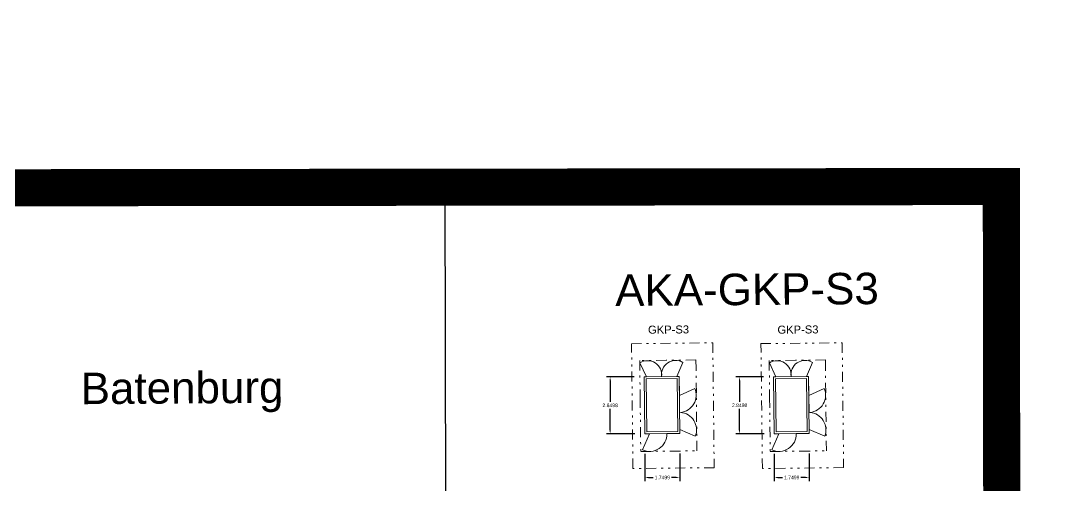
# Model space of a CAD drawing. Header units: metres. Extents: x 342 to 10732, y 11 to 2199.
# Drawn here: x 576.8 to 629.1, y 187.3 to 210.5 of the extents above; entities that cross this region are included whole.
import ezdxf

# ---------------------------------------------------------------- set-up
doc = ezdxf.new("R2010")
doc.units = ezdxf.units.M
doc.linetypes.add('DASHED', pattern=[0.75, 0.5, -0.25])
doc.linetypes.add('DIVIDE', pattern=[1.25, 0.5, -0.25, 0, -0.25, 0, -0.25])
doc.layers.get('Defpoints').update_dxf_attribs({"lineweight": 5})
doc.layers.add('01 - Station', color=7, linetype='Continuous')
for name, color, linetype, lineweight in [('Aansluiting LS K09', 104, 'DASHED', 0), ('AKA', 7, 'Continuous', 0), ('DEUR', 253, 'Continuous', 0)]:
    doc.layers.add(name, color=color, linetype=linetype, lineweight=lineweight)
doc.styles.get("Standard").update_dxf_attribs({"font": 'arial.ttf'})
doc.styles.add('TM-0.5', font='', dxfattribs={"height": 0.5})
doc.styles.get('TM-0.5').set_extended_font_data('Arial Nova Light')
doc.dimstyles.get("Standard").update_dxf_attribs({"dimtxt": 0.18, "dimasz": 0.18, "dimexe": 0.18, "dimexo": 0.0625, "dimgap": 0.09, "dimtad": 0, "dimtih": 1, "dimtoh": 1, "dimdec": 4, "dimzin": 0, "dimdsep": 46, "dimtxsty": 'Standard', "dimcen": 0.09, "dimadec": 0, "dimazin": 0, "dimtfac": 1, "dimtdec": 4, "dimtofl": 0, "dimtmove": 0, "dimatfit": 3, "dimfxl": 1, "dimtolj": 1, "dimtzin": 0, "dimarcsym": 0})

# ---------------------------------------------------------------- blocks, each defined once
blk = doc.blocks.new('*D144')
at = {"color": 0, "lineweight": -2, "transparency": 16777216}
for p, q in [((614.483, 188.856), (614.483, 187.497)), ((616.233, 188.875), (616.233, 187.497)), ((614.663, 187.677), (614.902, 187.677)), ((616.053, 187.677), (615.813, 187.677))]:
    blk.add_line(p, q, dxfattribs=at)
at = {"color": 0, "transparency": 16777216}
for points in [[(614.663, 187.707), (614.663, 187.647), (614.483, 187.677)], [(616.053, 187.707), (616.053, 187.647), (616.233, 187.677)]]:
    blk.add_solid(points, dxfattribs=at)
at = {"layer": 'Defpoints', "color": 0, "transparency": 16777216}
for p in [(614.483, 189.856), (616.233, 189.875), (616.233, 187.677)]:
    blk.add_point(p, dxfattribs=at)
at = {"color": 0, "transparency": 16777216, "insert": (615.358, 187.677), "char_height": 0.18, "attachment_point": 5}
blk.add_mtext('\\A1;1.7499', dxfattribs=at)
blk = doc.blocks.new('*D145')
at = {"color": 0, "lineweight": -2, "transparency": 16777216}
for p, q in [((613.951, 192.706), (612.573, 192.706)), ((612.753, 192.526), (612.753, 191.463)), ((612.753, 190.036), (612.753, 191.099)), ((613.983, 189.856), (612.573, 189.856))]:
    blk.add_line(p, q, dxfattribs=at)
at = {"color": 0, "transparency": 16777216}
for points in [[(612.723, 192.526), (612.783, 192.526), (612.753, 192.706)], [(612.723, 190.036), (612.783, 190.036), (612.753, 189.856)]]:
    blk.add_solid(points, dxfattribs=at)
at = {"layer": 'Defpoints', "color": 0, "transparency": 16777216}
for p in [(612.753, 192.706), (614.451, 192.706), (614.483, 189.856)]:
    blk.add_point(p, dxfattribs=at)
at = {"color": 0, "transparency": 16777216, "insert": (612.753, 191.281), "char_height": 0.18, "attachment_point": 5}
blk.add_mtext('\\A1;2.8498', dxfattribs=at)
blk = doc.blocks.new('*D139')
at = {"layer": '01 - Station', "color": 0, "lineweight": -2, "transparency": 16777216}
for p, q in [((586.634, 172.628), (586.634, 173.385)), ((586.814, 173.205), (588.24, 173.205)), ((590.376, 173.205), (588.876, 173.205)), ((590.556, 172.628), (590.556, 173.385))]:
    blk.add_line(p, q, dxfattribs=at)
at = {"layer": '01 - Station', "color": 0, "transparency": 16777216}
for points in [[(586.814, 173.235), (586.814, 173.175), (586.634, 173.205)], [(590.376, 173.235), (590.376, 173.175), (590.556, 173.205)]]:
    blk.add_solid(points, dxfattribs=at)
at = {"layer": 'Defpoints', "color": 0, "transparency": 16777216}
for p in [(590.556, 173.205), (586.634, 172.566), (590.556, 172.566)]:
    blk.add_point(p, dxfattribs=at)
at = {"layer": '01 - Station', "color": 0, "transparency": 16777216, "insert": (588.558, 173.205), "char_height": 25, "attachment_point": 5}
blk.add_mtext('\\A1;{\\H0.0044x;\\P3.9220}', dxfattribs=at)
blk = doc.blocks.new('*D151')
at = {"color": 0, "lineweight": -2, "transparency": 16777216}
for p, q in [((608.014, 188.856), (608.014, 187.496)), ((609.764, 188.875), (609.764, 187.496)), ((608.194, 187.676), (608.434, 187.676)), ((609.584, 187.676), (609.344, 187.676))]:
    blk.add_line(p, q, dxfattribs=at)
at = {"color": 0, "transparency": 16777216}
for points in [[(608.194, 187.706), (608.194, 187.646), (608.014, 187.676)], [(609.584, 187.706), (609.584, 187.646), (609.764, 187.676)]]:
    blk.add_solid(points, dxfattribs=at)
at = {"layer": 'Defpoints', "color": 0, "transparency": 16777216}
for p in [(608.014, 189.856), (609.764, 189.875), (609.764, 187.676)]:
    blk.add_point(p, dxfattribs=at)
at = {"color": 0, "transparency": 16777216, "insert": (608.889, 187.676), "char_height": 0.18, "attachment_point": 5}
blk.add_mtext('\\A1;1.7499', dxfattribs=at)
blk = doc.blocks.new('*D152')
at = {"color": 0, "lineweight": -2, "transparency": 16777216}
for p, q in [((607.483, 192.705), (606.104, 192.705)), ((606.284, 192.525), (606.284, 191.462)), ((606.284, 190.036), (606.284, 191.099)), ((607.514, 189.856), (606.104, 189.856))]:
    blk.add_line(p, q, dxfattribs=at)
at = {"color": 0, "transparency": 16777216}
for points in [[(606.254, 192.525), (606.314, 192.525), (606.284, 192.705)], [(606.254, 190.036), (606.314, 190.036), (606.284, 189.856)]]:
    blk.add_solid(points, dxfattribs=at)
at = {"layer": 'Defpoints', "color": 0, "transparency": 16777216}
for p in [(606.284, 192.705), (607.983, 192.705), (608.014, 189.856)]:
    blk.add_point(p, dxfattribs=at)
at = {"color": 0, "transparency": 16777216, "insert": (606.284, 191.28), "char_height": 0.18, "attachment_point": 5}
blk.add_mtext('\\A1;2.8498', dxfattribs=at)

msp = doc.modelspace()

# ---------------------------------------------------------------- linework, layer by layer
at = {"layer": '01 - Station'}
msp.add_lwpolyline([(598.02219, 202.14533), (598.12009, 155.02797)], dxfattribs=at)
at = {"layer": 'Aansluiting LS K09', "linetype": 'Continuous', "const_width": 1.85405}
msp.add_lwpolyline([(625.83441, 202.21375), (625.96561, 101.90626), (487.00588, 101.72451), (487.00544, 202.03458), (625.83441, 202.21375)], dxfattribs=at)
at = {"layer": 'AKA', "color": 114, "linetype": 'DIVIDE', "true_color": 0x139b48}
for points in [[(611.41388, 194.40637), (611.4828, 188.16675), (607.42305, 188.12191), (607.35413, 194.36153), (611.41388, 194.40637)], [(617.88259, 194.40686), (617.9515, 188.16724), (613.89175, 188.1224), (613.82284, 194.36202), (617.88259, 194.40686)]]:
    msp.add_lwpolyline(points, dxfattribs=at)
at = {"layer": 'AKA', "linetype": 'DIVIDE'}
for points in [[(610.62342, 189.00766), (610.57818, 193.10317), (610.57328, 193.54738), (609.08187, 193.53091), (607.76345, 193.51634), (607.78408, 191.64855), (607.81359, 188.97662), (609.30647, 188.99311)], [(617.09212, 189.00814), (617.04689, 193.10365), (617.04198, 193.54786), (615.55058, 193.53139), (614.23215, 193.51683), (614.25278, 191.64904), (614.28229, 188.97711), (615.77517, 188.99359)]]:
    msp.add_lwpolyline(points, close=True, dxfattribs=at)
at = {"layer": 'AKA', "linetype": 'Continuous'}
for points in [[(609.73246, 192.72466), (609.76394, 189.87484), (608.01404, 189.85551), (607.98257, 192.70533)], [(609.63357, 192.62356), (609.66284, 189.97372), (608.11293, 189.95661), (608.08367, 192.60644)], [(616.20116, 192.72515), (616.23264, 189.87532), (614.48275, 189.85599), (614.45127, 192.70582)], [(616.10227, 192.62405), (616.13154, 189.97421), (614.58164, 189.95709), (614.55237, 192.60693)]]:
    msp.add_lwpolyline(points, close=True, dxfattribs=at)
for points in [[(607.98257, 192.70533), (608.09256, 192.70655)], [(609.73246, 192.72466), (609.62247, 192.72345)], [(609.73246, 192.72466), (609.74299, 191.77172)], [(614.45127, 192.70582), (614.56126, 192.70703)], [(616.20116, 192.72515), (616.09117, 192.72393)], [(616.20116, 192.72515), (616.21169, 191.7722)], [(608.01404, 189.85551), (608.24403, 189.85805)], [(609.76394, 189.87484), (609.11898, 189.86771)], [(609.76394, 189.87484), (609.76173, 190.07482)], [(614.48275, 189.85599), (614.71273, 189.85853)], [(616.23264, 189.87532), (615.58768, 189.8682)], [(616.23264, 189.87532), (616.23043, 190.07531)]]:
    msp.add_lwpolyline(points, dxfattribs=at)
at = {"layer": 'DEUR', "linetype": 'Continuous'}
for points in [[(608.09256, 192.70655), (607.77515, 193.40259)], [(609.92443, 193.42633), (609.62247, 192.72345)], [(614.56126, 192.70703), (614.24385, 193.40308)], [(616.39313, 193.42681), (616.09117, 192.72393)], [(609.74299, 191.77172), (610.51499, 192.12948)], [(616.21169, 191.7722), (616.98369, 192.12996)], [(609.74299, 191.77172), (609.7553, 190.9248)], [(616.21169, 191.7722), (616.22401, 190.92528)], [(608.24403, 189.85805), (607.89275, 189.05666)], [(609.76173, 190.07482), (610.5406, 189.73445)], [(614.71273, 189.85853), (614.36145, 189.05714)], [(616.23043, 190.07531), (617.00931, 189.73493)]]:
    msp.add_lwpolyline(points, dxfattribs=at)
for centre, radius, start, end in [((608.1532, 192.80201), 0.70966, 352.957146, 122.189729), ((609.55973, 192.81755), 0.70966, 59.075871, 188.308454), ((614.62191, 192.80249), 0.70966, 352.957146, 122.189729), ((616.02843, 192.81803), 0.70966, 59.075871, 188.308454), ((609.72055, 191.78859), 0.86449, 275.482414, 23.223919), ((616.18925, 191.78907), 0.86449, 275.482414, 23.223919), ((609.7231, 190.05398), 0.87773, 338.651367, 84.767731), ((616.1918, 190.05446), 0.87773, 338.651367, 84.767731), ((608.25279, 189.8448), 0.86648, 245.44771, 1.515435), ((614.7215, 189.84528), 0.86648, 245.44771, 1.515435)]:
    msp.add_arc(centre, radius, start, end, dxfattribs=at)

# ---------------------------------------------------------------- texts
at = {"attachment_point": 1, "rotation": 0.424772, "style": 'TM-0.5'}
for s, width, gutter_width, insert, char_height in [('AKA-GKP-S3', 18.9857139, 23.74305, (606.52939, 197.81327), 1.571688), ('GKP-S3', 5.5802319, 6.04269, (608.17592, 195.25946), 0.4), ('GKP-S3', 5.5802319, 6.04269, (614.64463, 195.25994), 0.4), ('Batenburg', 18.9857139, 23.74305, (579.81589, 192.90848), 1.571688)]:
    msp.add_mtext_dynamic_manual_height_columns(s, width=width, gutter_width=gutter_width, heights=[0], dxfattribs=dict(at, insert=insert, char_height=char_height))

# ---------------------------------------------------------------- dimensions: what is measured, and where the dimension line sits
for base, p1, p2, picture, middle in [((606.28395, 192.70533), (608.01404, 189.85551), (607.98257, 192.70533), '*D152', (606.28395, 191.28042)), ((612.75265, 192.70582), (614.48275, 189.85599), (614.45127, 192.70582), '*D145', (612.75265, 191.2809))]:
    dim = msp.add_linear_dim(base=base, p1=p1, p2=p2, angle=90, dimstyle='Standard', override={"dimexo": 0.5})
    dim.commit()
    dim.dimension.update_dxf_attribs({"geometry": picture, "text_midpoint": middle})
for base, p1, p2, picture, middle in [((609.76394, 187.67625), (608.01404, 189.85551), (609.76394, 189.87484), '*D151', (608.88899, 187.67625)), ((616.23264, 187.67673), (614.48275, 189.85599), (616.23264, 189.87532), '*D144', (615.35769, 187.67673))]:
    dim = msp.add_linear_dim(base=base, p1=p1, p2=p2, dimstyle='Standard', override={"dimexo": 1})
    dim.commit()
    dim.dimension.update_dxf_attribs({"geometry": picture, "text_midpoint": middle})
at = {"layer": '01 - Station'}
dim = msp.add_linear_dim(base=(590.55564, 173.20475), p1=(586.63364, 172.56581), p2=(590.55564, 172.56581), text='{\\H0.0044x;\\P<>}', dimstyle='Standard', override={"dimtxt": 25, "dimfxlon": 0}, dxfattribs=at)
dim.commit()
dim.dimension.update_dxf_attribs({"geometry": '*D139', "text_midpoint": (588.55787, 173.20475), "dimtype": 160})

doc.saveas('drawing.dxf')
